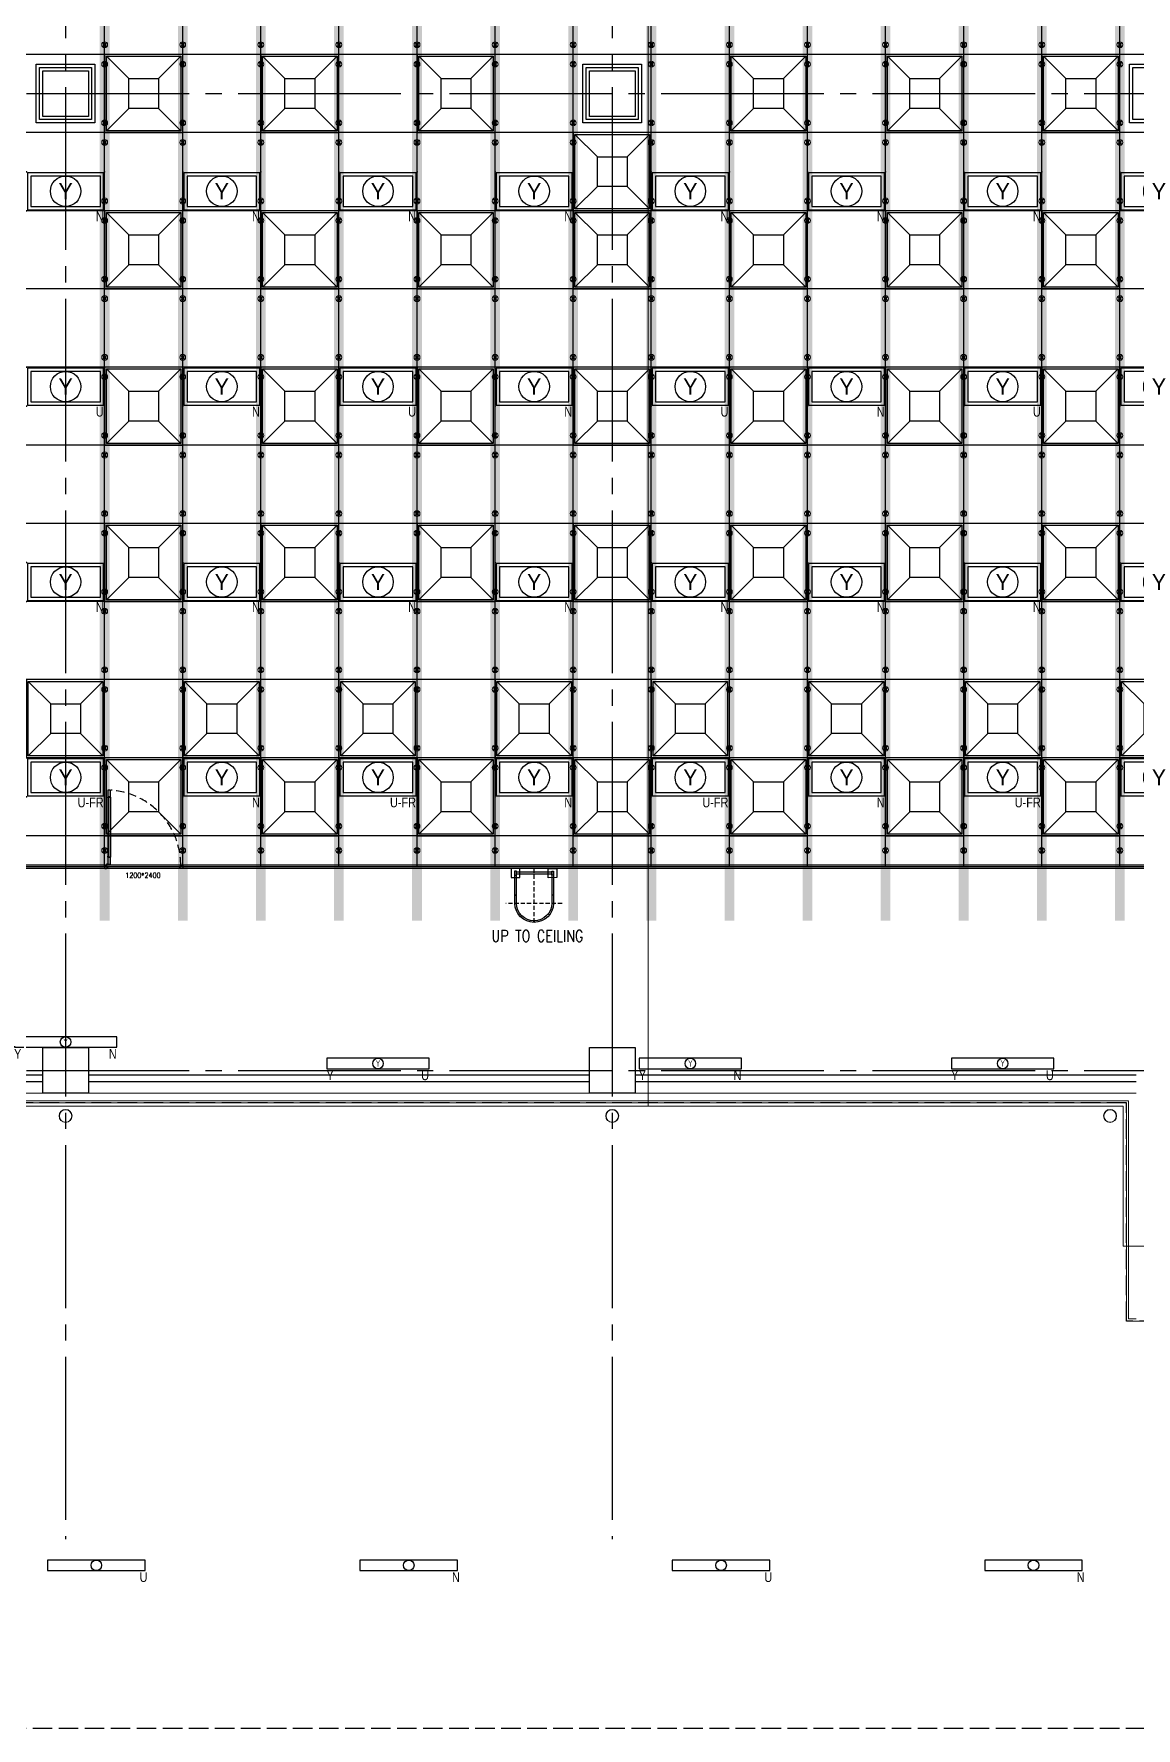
# Model space of a CAD drawing. Header units: millimetres. Extents: x -17313 to 27370, y -1010 to 13584.
# Drawn here: x 10991 to 12685, y -1010 to 1592 of the extents above; entities that cross this region are included whole.
import ezdxf
from ezdxf.enums import TextEntityAlignment as Align

# ---------------------------------------------------------------- set-up
doc = ezdxf.new("R2010")
doc.units = ezdxf.units.MM
doc.header["$LTSCALE"] = 100
for name, pattern in [('188K-SM-03-F10-ARCH-PA-Y2257103$0$18P6-SM-03-C40-ARCH-PA-Y2211058$0$DASHED', [19.05, 12.7, -6.35]), ('188K-SM-03-F10-ARCH-PA-Y2257103$0$AP5A-SM-03-F20-ARCH-PA-Y2230801+Y2230803$0$ALL-PA-TXT-Y2221201$0$DASHED', [19.05, 12.7, -6.35]), ('X-S-FAB-L10$0$COL-CEN-LIN', [3.25, 2.5, -0.25, 0.25, -0.25]), ('X-S-FAB-L10$0$HIDDEN', [0.4, 0.3, -0.1])]:
    doc.linetypes.add(name, pattern=pattern)
for name, color, linetype in [('0-XREF', 7, 'Continuous'), ('188K-SM-03-F10-ARCH-CEIL-Y2257103$0$K-CEIL-4.2', 8, 'Continuous'), ('188K-SM-03-F10-ARCH-CEIL-Y2257103$0$K-CEIL-4.2-AREA', 8, 'Continuous'), ('188K-SM-03-F10-ARCH-CEIL-Y2257103$0$K-鋼構', 121, 'Continuous'), ('188K-SM-03-F10-ARCH-PA-Y2257103$0$K-Door', 53, 'Continuous'), ('188K-SM-03-F10-ARCH-PA-Y2257103$0$K-P-LAD-420', 53, 'Continuous'), ('188K-SM-03-F10-ARCH-PA-Y2257103$0$K-P1S-4.2-單抗', 53, 'Continuous'), ('188K-SM-03-F10-ARCH-PA-Y2257103$0$K-岩棉 2hr 7.5-非抗', 53, 'Continuous'), ('188K-SM-06-F10-ELEC-LIGHT-Y2257103$0$E-LIGHT(W)-N', 8, 'Continuous'), ('188K-SM-06-F10-ELEC-LIGHT-Y2257103$0$E-LIGHT(W)-U XLPE', 8, 'Continuous'), ('188K-SM-06-F10-ELEC-LIGHT-Y2257103$0$E-LIGHT(Y)-N', 8, 'Continuous'), ('188K-SM-06-F10-ELEC-LIGHT-Y2257103$0$E-LIGHT(Y)-U FR', 8, 'Continuous'), ('188K-SM-06-F10-ELEC-LIGHT-Y2257103$0$E-LIGHT(Y)-U XLPE', 8, 'Continuous'), ('188K-SM-06-F10-HVAC-FFU-Y2257103$0$AC-FFU-ULPA+化學濾網-', 6, 'Continuous'), ('X-S-FAB-L10$0$0-DIM-TXT', 8, 'Continuous'), ('X-S-FAB-L10$0$A-OBJE-MEP', 8, 'Continuous'), ('X-S-FAB-L10$0$A-WALL-EX', 8, 'Continuous'), ('X-S-FAB-L10$0$BLOCK', 8, 'Continuous'), ('X-S-FAB-L10$0$CCL', 8, 'X-S-FAB-L10$0$COL-CEN-LIN'), ('X-S-FAB-L10$0$COL-S', 8, 'Continuous'), ('X-S-FAB-L10$0$HID', 8, 'X-S-FAB-L10$0$HIDDEN'), ('X-S-FAB-L10$0$S-FNDN', 8, 'Continuous')]:
    doc.layers.add(name, color=color, linetype=linetype)
doc.layers.add('188K-SM-03-F10-ARCH-CEIL-Y2257103$0$K-吊點-標準', color=8, linetype='Continuous', lineweight=9)
doc.layers.add('188K-SM-03-F10-ARCH-PA-Y2257103$0$K-0-TXT-高度', color=53, linetype='Continuous', plot=False)
doc.layers.add('188K-SM-06-F10-ELEC-LIGHT-Y2257103$0$Defpoints-CAS', color=8, linetype='Continuous', plot=False)
doc.styles.add('188K-SM-03-F10-ARCH-PA-Y2257103$0$18P2-XFDP10$0$AA-TXT', font='simplex.shx', dxfattribs={"width": 0.8, "bigfont": 'chineset.shx'})
doc.styles.add('188K-SM-03-F10-ARCH-PA-Y2257103$0$AP5A-SM-03-F20-ARCH-PA-Y2230801+Y2230803$0$ALL-PA-TXT-Y2221201$0$Standard', font='txt.shx', dxfattribs={"bigfont": 'chineset.shx'})
doc.styles.add('188K-SM-06-F10-ELEC-LIGHT-Y2257103$0$AE', font='isocp.shx', dxfattribs={"bigfont": 'chineset.shx'})
doc.styles.add('188K-SM-06-F10-ELEC-LIGHT-Y2257103$0$Standard', font='arial.ttf')
doc.styles.add('188K-SM-06-F10-ELEC-LIGHT-Y2257103$0$xCI-5-F20-03-燈具$0$Standard', font='')
doc.styles.add('X-S-FAB-L10$0$CHINA', font='simplex.shx', dxfattribs={"width": 0.75, "bigfont": 'chineset.shx'})
doc.styles.add('X-S-FAB-L10$0$Standard', font='', dxfattribs={"width": 0.8})
doc.styles.add('X-S-FAB-L10$0$TG_NOTE_TEXT', font='simplex.shx', dxfattribs={"width": 0.75, "bigfont": 'chineset.shx'})
doc.styles.get('188K-SM-06-F10-ELEC-LIGHT-Y2257103$0$xCI-5-F20-03-燈具$0$Standard').set_extended_font_data('PMingLiU')
doc.styles.get('X-S-FAB-L10$0$Standard').set_extended_font_data('Microsoft JhengHei')

# ---------------------------------------------------------------- blocks, each defined once
blk = doc.blocks.new('188K-SM-06-F10-HVAC-FFU-Y2257103$0$H-FFU-ULPA+化濾')
for p, q in [((-82.9, 82.9), (-117.2, 117.3)), ((-37.1, 82.9), (-2.7, 117.3)), ((-117.2, 2.8), (-82.9, 37.1)), ((-2.7, 2.8), (-37.1, 37.1))]:
    blk.add_line(p, q)
for points in [[(-2.7, 2.8), (-2.7, 117.3), (-117.2, 117.3), (-117.2, 2.8)], [(-37.1, 37.1), (-37.1, 82.9), (-82.9, 82.9), (-82.9, 37.1)]]:
    blk.add_lwpolyline(points, close=True)
at = {"layer": 'DefPoints'}
blk.add_lwpolyline([(-120, 120), (0, 120), (0, 0), (-120, 0)], close=True, dxfattribs=at)
blk = doc.blocks.new('188K-SM-06-F10-HVAC-FFU-Y2257103')
at = {"layer": '188K-SM-06-F10-HVAC-FFU-Y2257103$0$AC-FFU-ULPA+化學濾網-', "xscale": -1}
for p in [(11100, 1440), (11340, 1440), (11580, 1440), (12060, 1440), (12300, 1440), (12540, 1440), (11820, 1320), (11100, 1200), (11340, 1200), (11580, 1200), (11820, 1200), (12060, 1200), (12300, 1200), (12540, 1200), (11100, 960), (11340, 960), (11580, 960), (11820, 960), (12060, 960), (12300, 960), (12540, 960), (11100, 720), (11340, 720), (11580, 720), (11820, 720), (12060, 720), (12300, 720), (12540, 720), (10980, 480), (11220, 480), (11460, 480), (11700, 480), (11940, 480), (12180, 480), (12420, 480), (12660, 480), (11100, 360), (11340, 360), (11580, 360), (11820, 360), (12060, 360), (12300, 360), (12540, 360)]:
    blk.add_blockref('188K-SM-06-F10-HVAC-FFU-Y2257103$0$H-FFU-ULPA+化濾', p, dxfattribs=at)
blk = doc.blocks.new('X-S-FAB-L10$0$FAB2-L05')
at = {"layer": 'X-S-FAB-L10$0$CCL'}
for p, q in [((-15120, 11005), (-15120, 0)), ((-14280, 11005), (-14280, 0)), ((-26880, 2220), (1210, 2220)), ((-26880, 720), (1210, 720))]:
    blk.add_line(p, q, dxfattribs=at)
at = {"layer": 'X-S-FAB-L10$0$COL-S'}
for points in [[(-15155, 2255), (-15085, 2255), (-15085, 2185), (-15155, 2185)], [(-14315, 2255), (-14245, 2255), (-14245, 2185), (-14315, 2185)], [(-15155, 755), (-15085, 755), (-15085, 685), (-15155, 685)], [(-14315, 755), (-14245, 755), (-14245, 685), (-14315, 685)]]:
    blk.add_lwpolyline(points, close=True, dxfattribs=at)
blk = doc.blocks.new('X-S-FAB-L10')
at = {"layer": 'X-S-FAB-L10$0$A-OBJE-MEP', "lineweight": 0, "flags": 128}
for points in [[(11049.5, -70, 1), (11030.5, -70, 1)], [(11889.5, -70, 1), (11870.5, -70, 1)], [(12654.5, -70, 1), (12635.5, -70, 1)]]:
    blk.add_lwpolyline(points, format="xyb", close=True, dxfattribs=at)
at = {"layer": 'X-S-FAB-L10$0$A-OBJE-MEP', "lineweight": 0}
for centre in [(11040, -70), (11880, -70), (12645, -70)]:
    blk.add_circle(centre, 10, dxfattribs=at)
at = {"layer": 'X-S-FAB-L10$0$A-WALL-EX', "lineweight": 0}
for p, q in [((12670, -46.5), (7705, -46.5)), ((12673.5, -46.5), (12670, -46.5)), ((12673.5, -46.5), (12670, -46.5)), ((12673.5, -50), (12673.5, -46.5)), ((12673.5, -381.5), (12673.5, -50)), ((12673.5, -381.5), (12685, -381.5)), ((12673.5, -381.5), (12685, -381.5))]:
    blk.add_line(p, q, dxfattribs=at)
at = {"layer": 'X-S-FAB-L10$0$A-WALL-EX', "lineweight": 0, "flags": 128}
for points in [[(12673.5, -35), (7705, -35)], [(7705, -50), (12670, -50)], [(7705, -50), (12670, -50)], [(7705, -50), (12670, -50)], [(7705, -50), (12670, -50)], [(7705, -50), (12670, -50)], [(7705, -50), (12670, -50)], [(7705, -50), (12670, -50)], [(7705, -50), (12670, -50)], [(12670, -50), (12670, -385)], [(12685, -35), (12673.5, -35)], [(12670, -385), (12673.5, -385)], [(12673.5, -385), (12716.5, -385)]]:
    blk.add_lwpolyline(points, dxfattribs=at)
at = {"layer": 'X-S-FAB-L10$0$COL-S'}
for p, q in [((11005, 1535), (11075, 1535)), ((11005, 1465), (11005, 1535)), ((11075, 1535), (11075, 1465)), ((11845, 1535), (11915, 1535)), ((11845, 1465), (11845, 1535)), ((11915, 1535), (11915, 1465)), ((11075, 1465), (11005, 1465)), ((11915, 1465), (11845, 1465)), ((11005, 35), (11075, 35)), ((11005, -35), (11005, 35)), ((11075, 35), (11075, -35)), ((11845, 35), (11915, 35)), ((11845, -35), (11845, 35)), ((11915, 35), (11915, -35)), ((11075, -35), (11005, -35)), ((11915, -35), (11845, -35))]:
    blk.add_line(p, q, dxfattribs=at)
at = {"layer": 'X-S-FAB-L10$0$HID'}
for p, q in [((12670, -50), (7705, -50)), ((12670, -385), (12670, -50)), ((12720, -385), (12670, -385)), ((2509.405, -1010), (17209, -1010))]:
    blk.add_line(p, q, dxfattribs=at)
at = {"layer": 'X-S-FAB-L10$0$S-FNDN', "lineweight": 0, "flags": 128}
for points in [[(11935, 9055), (4350, 9055), (4350, 7470), (9330, 7470), (9330, -55), (11935, -55), (11935, 4530), (11070, 4530), (11070, 5003), (11935, 5003)], [(11070, 4530), (11935, 4530), (11935, -55), (12665, -55), (12665, -270), (15175, -270), (15175, -55), (15905, -55), (15905, 4530), (16672.5, 4530), (16672.5, 5003), (15905, 5003), (15905, 9055), (11935, 9055), (11935, 5003), (11070, 5003)]]:
    blk.add_lwpolyline(points, close=True, dxfattribs=at)
at = {"layer": 'X-S-FAB-L10$0$BLOCK'}
blk.add_blockref('X-S-FAB-L10$0$FAB2-L05', (26160, -720), dxfattribs=at)
at = {"style": 'X-S-FAB-L10$0$TG_NOTE_TEXT', "width": 0.5, "flags": 1}
for p in [(7463.301, 9020), (18268.251, 8649), (11197.77, 4800.167), (16485.801, 4800.167), (25420.27, 2635), (13360, 320.001, 0), (7463.301, -33.333)]:
    blk.add_attdef('WH', text='', height=20, dxfattribs=at).set_placement(p, align=Align.BOTTOM_LEFT)
at = {"width": 0.5}
for style, p in [('X-S-FAB-L10$0$TG_NOTE_TEXT', (7585, 9020)), ('X-S-FAB-L10$0$TG_NOTE_TEXT', (18389.95, 8649)), ('X-S-FAB-L10$0$TG_NOTE_TEXT', (11117.5, 4813.5)), ('X-S-FAB-L10$0$TG_NOTE_TEXT', (16607.5, 4813.5)), ('X-S-FAB-L10$0$TG_NOTE_TEXT', (25350, 2635)), ('X-S-FAB-L10$0$Standard', (13129.375, 325.001, 0)), ('X-S-FAB-L10$0$TG_NOTE_TEXT', (7585, -20))]:
    blk.add_attdef('DESC', text='', height=10, dxfattribs=dict(at, style=style)).set_placement(p, align=Align.BOTTOM_LEFT)
for tag, style, p in [('TYPE', 'X-S-FAB-L10$0$TG_NOTE_TEXT', (7619.286, 9020)), ('NO', 'X-S-FAB-L10$0$TG_NOTE_TEXT', (7650.095, 9020)), ('TYPE', 'X-S-FAB-L10$0$TG_NOTE_TEXT', (18424.236, 8649)), ('NO', 'X-S-FAB-L10$0$TG_NOTE_TEXT', (18455.045, 8649)), ('NO', 'X-S-FAB-L10$0$TG_NOTE_TEXT', (11088.595, 4813.5)), ('TYPE', 'X-S-FAB-L10$0$TG_NOTE_TEXT', (11151.786, 4813.5)), ('TYPE', 'X-S-FAB-L10$0$TG_NOTE_TEXT', (16641.786, 4813.5)), ('NO', 'X-S-FAB-L10$0$TG_NOTE_TEXT', (16672.595, 4813.5)), ('NO', 'X-S-FAB-L10$0$TG_NOTE_TEXT', (25313, 2635)), ('TYPE', 'X-S-FAB-L10$0$TG_NOTE_TEXT', (25350, 2635)), ('NO', 'X-S-FAB-L10$0$Standard', (13100, 320.001, 0)), ('TYPE', 'X-S-FAB-L10$0$Standard', (13129.375, 320.001, 0)), ('TYPE', 'X-S-FAB-L10$0$TG_NOTE_TEXT', (7619.286, -20)), ('NO', 'X-S-FAB-L10$0$TG_NOTE_TEXT', (7650.095, -20))]:
    blk.add_attdef(tag, text='', height=10, dxfattribs=dict(at, style=style)).set_placement(p, align=Align.BOTTOM_RIGHT)
at = {"style": 'X-S-FAB-L10$0$TG_NOTE_TEXT', "width": 0.5, "flags": 1}
for rotation, p in [(180, (43, 7480)), (180, (943, 7480)), (90, (24310, 3717.77)), (270, (17080, 1711.699))]:
    blk.add_attdef('WH', text='', height=20, rotation=rotation, dxfattribs=at).set_placement(p, align=Align.BOTTOM_LEFT)
at = {"width": 0.5}
for rotation, style, p in [(180, 'X-S-FAB-L10$0$Standard', (317.625, 7480)), (180, 'X-S-FAB-L10$0$Standard', (1217.625, 7480)), (90, 'X-S-FAB-L10$0$TG_NOTE_TEXT', (24310, 3647.5)), (270, 'X-S-FAB-L10$0$TG_NOTE_TEXT', (17080, 1605))]:
    blk.add_attdef('DESC', text='', height=10, rotation=rotation, dxfattribs=dict(at, style=style)).set_placement(p, align=Align.BOTTOM_LEFT)
for tag, rotation, style, p in [('TYPE', 180, 'X-S-FAB-L10$0$Standard', (317.625, 7480)), ('NO', 180, 'X-S-FAB-L10$0$Standard', (347, 7480)), ('TYPE', 180, 'X-S-FAB-L10$0$Standard', (1217.625, 7480)), ('NO', 180, 'X-S-FAB-L10$0$Standard', (1247, 7480)), ('TYPE', 90, 'X-S-FAB-L10$0$TG_NOTE_TEXT', (24310, 3647.5)), ('NO', 90, 'X-S-FAB-L10$0$TG_NOTE_TEXT', (24310, 3610.5)), ('TYPE', 270, 'X-S-FAB-L10$0$TG_NOTE_TEXT', (17080, 1605)), ('NO', 270, 'X-S-FAB-L10$0$TG_NOTE_TEXT', (17080, 1573))]:
    blk.add_attdef(tag, text='', height=10, rotation=rotation, dxfattribs=dict(at, style=style)).set_placement(p, align=Align.BOTTOM_RIGHT)
at = {"layer": 'X-S-FAB-L10$0$0-DIM-TXT', "style": 'X-S-FAB-L10$0$CHINA', "width": 0.75}
for p in [(667.414, 7855.1, -2689.4), (22627.353, 6728.814), (25644.722, 6728.814), (24778.787, 5569.051), (1118.252, 4980), (417.801, 4594.623), (23874.84, 4355), (22927.43, 4330.122), (23749.869, 3901.367), (417.801, 3765.236), (1118.252, 3730), (417.801, 3115.79), (536.882, 2227.832), (16908.994, 1782.652), (888.445, 880.466), (16977.43, 750), (18878.841, 750), (25641.221, 553.233), (21364.03, 526.894)]:
    blk.add_attdef('HIG', text='', height=80, dxfattribs=at).set_placement(p, align=Align.MIDDLE_LEFT)
blk = doc.blocks.new('188K-SM-03-F10-ARCH-CEIL-Y2257103$0$A$C2CA95053')
h = blk.add_hatch(color=256)
edge = h.paths.add_edge_path()
edge.add_arc((0, 0), 0.5, 0, 360)
for p, q in [((3.2, 3.2), (-3.2, -3.2)), ((3.2, -3.2), (-3.2, 3.2))]:
    blk.add_line(p, q)
blk.add_lwpolyline([(-1.6, 2.5), (-1.6, -2.5), (1.6, -2.5), (1.6, 2.5)], close=True)
for radius in [4.5, 0.5]:
    blk.add_circle((0, 0), radius)
blk = doc.blocks.new('188K-SM-03-F10-ARCH-CEIL-Y2257103$0$天花板吊點-附調整片 - 3_8_螺桿吊架 100 mm 高調整片-V1-1FL')
blk.add_blockref('188K-SM-03-F10-ARCH-CEIL-Y2257103$0$A$C2CA95053', (0, 0))
blk = doc.blocks.new('188K-SM-03-F10-ARCH-CEIL-Y2257103')
at = {"layer": '188K-SM-03-F10-ARCH-CEIL-Y2257103$0$K-CEIL-4.2'}
for p, q in [((11820, 312.7), (11820, 8632.2)), ((11940, 312.7), (11940, 8632.2)), ((12060, 312.7), (12060, 8632.2)), ((12180, 312.7), (12180, 8632.2)), ((12300, 312.7), (12300, 8632.2)), ((12420, 312.7), (12420, 8632.2)), ((12540, 312.7), (12540, 8632.2)), ((12660, 312.7), (12660, 8632.2)), ((11100, 312.7), (11100, 4517.5)), ((11220, 312.7), (11220, 4517.5)), ((11340, 312.7), (11340, 4517.5)), ((11460, 312.7), (11460, 4517.5)), ((11580, 312.7), (11580, 4517.5)), ((11700, 312.7), (11700, 4517.5)), ((16747.2, 1560), (1847.7, 1560)), ((16747.2, 1440), (1847.7, 1440)), ((16747.2, 1320), (1847.7, 1320)), ((16747.2, 1200), (1847.7, 1200)), ((16747.2, 1080), (1847.7, 1080)), ((16747.2, 960), (1847.7, 960)), ((16747.2, 840), (1847.7, 840)), ((16747.2, 720), (1847.7, 720)), ((16747.2, 600), (1847.7, 600)), ((16747.2, 480), (1847.7, 480)), ((16747.2, 360), (1847.7, 360))]:
    blk.add_line(p, q, dxfattribs=at)
at = {"layer": '188K-SM-03-F10-ARCH-CEIL-Y2257103$0$K-CEIL-4.2-AREA', "elevation": 0}
blk.add_lwpolyline([(16747.2, 312.7), (14882.2, 312.7), (14882.2, 42.7), (14157.7, 42.7), (14157.7, 312.7), (1847.7, 312.7), (1847.7, 8305.8), (1767.7, 8305.8), (1767.7, 8632.2), (17592.2, 8632.2)], dxfattribs=at)
at = {"layer": '188K-SM-03-F10-ARCH-CEIL-Y2257103$0$K-CEIL-4.2-AREA'}
for points in [[(11005, 1535), (11075, 1535), (11075, 1465), (11005, 1465)], [(11845, 1535), (11915, 1535), (11915, 1465), (11845, 1465)]]:
    blk.add_lwpolyline(points, close=True, dxfattribs=at)
at = {"layer": '188K-SM-03-F10-ARCH-CEIL-Y2257103$0$K-鋼構', "const_width": 15, "elevation": 0}
for points in [[(12420, 9007.5), (12420, 230)], [(12540, 9007.5), (12540, 230)], [(12660, 9007.5), (12660, 230)], [(11820, 8769.9), (11820, 230)], [(11940, 8769.9), (11940, 230)], [(12060, 8769.9), (12060, 230)], [(12180, 8769.9), (12180, 230)], [(12300, 8769.9), (12300, 230)], [(11100, 4517.5), (11100, 230)], [(11220, 4517.5), (11220, 230)], [(11340, 4517.5), (11340, 230)], [(11460, 4517.5), (11460, 230)], [(11580, 4517.5), (11580, 230)], [(11700, 4517.5), (11700, 230)]]:
    blk.add_lwpolyline(points, dxfattribs=at)
at = {"layer": '188K-SM-03-F10-ARCH-CEIL-Y2257103$0$K-吊點-標準', "color": 170, "lineweight": 18, "rotation": 179.9999999999997}
for p in [(11100, 1575), (11220, 1575), (11340, 1575), (11460, 1575), (11580, 1575), (11700, 1575), (11820, 1575), (11940, 1575), (12060, 1575), (12180, 1575), (12300, 1575), (12420, 1575), (12540, 1575), (12660, 1575), (11100, 1545), (11220, 1545), (11340, 1545), (11460, 1545), (11580, 1545), (11700, 1545), (11820, 1545), (11940, 1545), (12060, 1545), (12180, 1545), (12300, 1545), (12420, 1545), (12540, 1545), (12660, 1545), (11100, 1455), (11220, 1455), (11340, 1455), (11460, 1455), (11580, 1455), (11700, 1455), (11820, 1455), (11940, 1455), (12060, 1455), (12180, 1455), (12300, 1455), (12420, 1455), (12540, 1455), (12660, 1455), (11100, 1425), (11220, 1425), (11340, 1425), (11460, 1425), (11580, 1425), (11700, 1425), (11820, 1425), (11940, 1425), (12060, 1425), (12180, 1425), (12300, 1425), (12420, 1425), (12540, 1425), (12660, 1425), (11100, 1335), (11220, 1335), (11340, 1335), (11460, 1335), (11580, 1335), (11700, 1335), (11820, 1335), (11940, 1335), (12060, 1335), (12180, 1335), (12300, 1335), (12420, 1335), (12540, 1335), (12660, 1335), (11100, 1305), (11220, 1305), (11340, 1305), (11460, 1305), (11580, 1305), (11700, 1305), (11820, 1305), (11940, 1305), (12060, 1305), (12180, 1305), (12300, 1305), (12420, 1305), (12540, 1305), (12660, 1305), (11100, 1215), (11220, 1215), (11340, 1215), (11460, 1215), (11580, 1215), (11700, 1215), (11820, 1215), (11940, 1215), (12060, 1215), (12180, 1215), (12300, 1215), (12420, 1215), (12540, 1215), (12660, 1215), (11100, 1185), (11220, 1185), (11340, 1185), (11460, 1185), (11580, 1185), (11700, 1185), (11820, 1185), (11940, 1185), (12060, 1185), (12180, 1185), (12300, 1185), (12420, 1185), (12540, 1185), (12660, 1185), (11100, 1095), (11220, 1095), (11340, 1095), (11460, 1095), (11580, 1095), (11700, 1095), (11820, 1095), (11940, 1095), (12060, 1095), (12180, 1095), (12300, 1095), (12420, 1095), (12540, 1095), (12660, 1095), (11100, 1065), (11220, 1065), (11340, 1065), (11460, 1065), (11580, 1065), (11700, 1065), (11820, 1065), (11940, 1065), (12060, 1065), (12180, 1065), (12300, 1065), (12420, 1065), (12540, 1065), (12660, 1065), (11100, 975), (11220, 975), (11340, 975), (11460, 975), (11580, 975), (11700, 975), (11820, 975), (11940, 975), (12060, 975), (12180, 975), (12300, 975), (12420, 975), (12540, 975), (12660, 975), (11100, 945), (11220, 945), (11340, 945), (11460, 945), (11580, 945), (11700, 945), (11820, 945), (11940, 945), (12060, 945), (12180, 945), (12300, 945), (12420, 945), (12540, 945), (12660, 945), (11100, 855), (11220, 855), (11340, 855), (11460, 855), (11580, 855), (11700, 855), (11820, 855), (11940, 855), (12060, 855), (12180, 855), (12300, 855), (12420, 855), (12540, 855), (12660, 855), (11100, 825), (11220, 825), (11340, 825), (11460, 825), (11580, 825), (11700, 825), (11820, 825), (11940, 825), (12060, 825), (12180, 825), (12300, 825), (12420, 825), (12540, 825), (12660, 825), (11100, 735), (11220, 735), (11340, 735), (11460, 735), (11580, 735), (11700, 735), (11820, 735), (11940, 735), (12060, 735), (12180, 735), (12300, 735), (12420, 735), (12540, 735), (12660, 735), (11100, 705), (11220, 705), (11340, 705), (11460, 705), (11580, 705), (11700, 705), (11820, 705), (11940, 705), (12060, 705), (12180, 705), (12300, 705), (12420, 705), (12540, 705), (12660, 705), (11100, 615), (11220, 615), (11340, 615), (11460, 615), (11580, 615), (11700, 615), (11820, 615), (11940, 615), (12060, 615), (12180, 615), (12300, 615), (12420, 615), (12540, 615), (12660, 615), (11100, 585), (11220, 585), (11340, 585), (11460, 585), (11580, 585), (11700, 585), (11820, 585), (11940, 585), (12060, 585), (12180, 585), (12300, 585), (12420, 585), (12540, 585), (12660, 585), (11100, 495), (11220, 495), (11340, 495), (11460, 495), (11580, 495), (11700, 495), (11820, 495), (11940, 495), (12060, 495), (12180, 495), (12300, 495), (12420, 495), (12540, 495), (12660, 495), (11100, 465), (11220, 465), (11340, 465), (11460, 465), (11580, 465), (11700, 465), (11820, 465), (11940, 465), (12060, 465), (12180, 465), (12300, 465), (12420, 465), (12540, 465), (12660, 465), (11100, 375), (11220, 375), (11340, 375), (11460, 375), (11580, 375), (11700, 375), (11820, 375), (11940, 375), (12060, 375), (12180, 375), (12300, 375), (12420, 375), (12540, 375), (12660, 375), (11100, 337.7, 0), (11220, 337.7, 0), (11340, 337.7, 0), (11460, 337.7, 0), (11580, 337.7, 0), (11700, 337.7, 0), (11820, 337.7, 0), (11940, 337.7, 0), (12060, 337.7, 0), (12180, 337.7, 0), (12300, 337.7, 0), (12420, 337.7, 0), (12540, 337.7, 0), (12660, 337.7, 0)]:
    blk.add_blockref('188K-SM-03-F10-ARCH-CEIL-Y2257103$0$天花板吊點-附調整片 - 3_8_螺桿吊架 100 mm 高調整片-V1-1FL', p, dxfattribs=at)
blk = doc.blocks.new('188K-SM-03-F10-ARCH-PA-Y2257103$0$單開庫板門-1200x2400)圓型拉環鎖+輔助鎖)')
at = {"ltscale": 0.1}
for p, q in [((26008.6, -11403.6), (26004.5, -11403.6)), ((26004.5, -11403.6), (26004.5, -11414.1)), ((26004.5, -11414.1), (26004.5, -11415.3)), ((26004.5, -11414.1), (26008.6, -11414.1)), ((26004.5, -11415.4), (26004.6, -11415.5)), ((26008.6, -11414), (26004.6, -11414)), ((26004.6, -11414.3), (26004.6, -11414.2)), ((26004.6, -11415.3), (26004.6, -11414.5)), ((26004.7, -11414.1), (26006.5, -11414.1)), ((26005.1, -11414.4), (26004.7, -11414.4)), ((26004.7, -11414.5), (26005.1, -11414.5)), ((26004.7, -11414.5), (26004.7, -11506)), ((26004.7, -11506), (26004.7, -11414.5)), ((26004.7, -11414.5), (26004.7, -11414.5)), ((26004.7, -11415.4), (26004.7, -11415.3)), ((26005.2, -11414.4), (26005.2, -11414.4)), ((26006.5, -11414.1), (26006.6, -11414.1)), ((26006.6, -11414.1), (26006.6, -11414.1)), ((26006.6, -11414.1), (26008.4, -11414.1)), ((26008.4, -11414.4), (26008, -11414.4)), ((26008, -11414.4), (26008, -11414.4)), ((26008, -11414.5), (26008.4, -11414.5)), ((26008.4, -11506), (26008.4, -11414.5)), ((26008.4, -11414.5), (26008.4, -11414.5)), ((26008.4, -11414.5), (26008.4, -11506)), ((26008.4, -11415.3), (26008.4, -11415.4)), ((26008.5, -11414.2), (26008.5, -11414.3)), ((26008.5, -11414.5), (26008.5, -11415.3)), ((26008.5, -11415.5), (26008.6, -11415.4)), ((26008.6, -11414.1), (26008.6, -11403.6)), ((26008.6, -11415.3), (26008.6, -11414.1)), ((25999.5, -11519.7), (25999.5, -11523.2)), ((26002.5, -11519.1), (26000, -11519.1)), ((26000, -11523.7), (26002.4, -11523.7)), ((26002.4, -11523.7), (26004.1, -11522.6)), ((26002.9, -11518.5), (26002.6, -11518.5)), ((26002.6, -11518.5), (26002.6, -11521)), ((26002.6, -11521.9), (26002.6, -11519.3)), ((26002.6, -11521), (26002.9, -11521)), ((26003.4, -11521.9), (26002.6, -11521.9)), ((26002.9, -11521), (26002.9, -11518.5)), ((26003.3, -11522.2), (26003.3, -11522)), ((26003.3, -11522), (26003.4, -11522)), ((26004, -11522.2), (26003.3, -11522.2)), ((26008.3, -11517.5), (26003.6, -11517.5)), ((26003.6, -11517.5), (26003.6, -11517.7)), ((26003.6, -11517.7), (26008.3, -11517.7)), ((26004.1, -11521.9), (26003.9, -11521.9)), ((26003.9, -11522), (26004, -11522)), ((26004, -11522), (26004, -11522.2)), ((26004.2, -11522.4), (26004.2, -11521.9)), ((26008.6, -11506.4), (26004.5, -11506.4)), ((26004.5, -11506.4), (26004.5, -11518)), ((26004.5, -11518), (26008.6, -11518)), ((26004.7, -11506), (26004.7, -11506)), ((26008.3, -11517.7), (26008.3, -11517.5)), ((26008.4, -11506), (26008.4, -11506)), ((26008.6, -11518), (26008.6, -11506.4)), ((26114.8, -11521.9), (26115.1, -11521.9)), ((26114.8, -11522.4), (26114.8, -11521.9)), ((26114.9, -11522), (26114.9, -11522.2)), ((26115.1, -11522), (26114.9, -11522)), ((26114.9, -11522.2), (26115.7, -11522.2)), ((26116.6, -11523.7), (26114.9, -11522.6)), ((26115.5, -11521.9), (26116.3, -11521.9)), ((26115.7, -11522), (26115.5, -11522)), ((26115.7, -11522.2), (26115.7, -11522)), ((26116.3, -11521.9), (26116.3, -11519.3)), ((26116.5, -11519.1), (26119, -11519.1)), ((26119, -11523.7), (26116.6, -11523.7)), ((26119.5, -11519.7), (26119.5, -11523.2))]:
    blk.add_line(p, q, dxfattribs=at)
for points in [[(25999.5, -11518.9), (25999.5, -11523.9)], [(26119.5, -11518.9), (26119.5, -11523.9)]]:
    blk.add_lwpolyline(points)
blk.add_lwpolyline([(26006.6, -11506.4), (26006.5, -11506.3), (26004.7, -11506.3, -0.414214), (26004.6, -11506.3), (26004.6, -11506.1, -0.414214), (26004.7, -11506.1), (26005.1, -11506.1, 0.414214), (26005.2, -11506.1), (26005.2, -11506, 0.414214), (26005.1, -11506), (26004.7, -11506, -0.414214), (26004.6, -11506), (26004.6, -11505.2, -0.414214), (26004.7, -11505.2), (26004.7, -11505.2, 0.414214), (26004.7, -11505.2), (26004.7, -11505, 0.72636), (26004.6, -11505), (26004.5, -11505.1, 0.158507), (26004.5, -11505.2), (26004.5, -11506.4, 0.414214), (26004.6, -11506.5), (26008.6, -11506.5, 0.414214), (26008.6, -11506.4), (26008.6, -11505.2, 0.158507), (26008.6, -11505.1), (26008.5, -11505, 0.72636), (26008.4, -11505), (26008.4, -11505.2, 0.414214), (26008.5, -11505.2, -0.414214), (26008.5, -11505.2), (26008.5, -11506, -0.414214), (26008.4, -11506), (26008, -11506, 0.414214), (26008, -11506), (26008, -11506.1, 0.414214), (26008, -11506.1), (26008.4, -11506.1, -0.414214), (26008.5, -11506.1), (26008.5, -11506.3, -0.414214), (26008.4, -11506.3), (26006.6, -11506.3)], format="xyb", close=True, dxfattribs=at)
for centre, radius, start, end in [((26004.6, -11414.1), 0.0313, 90, 180), ((26004.6, -11415.3), 0.0313, 180, 216.0274), ((26004.7, -11414.2), 0.0313, 90, 180), ((26004.7, -11414.3), 0.0313, 180, 270), ((26004.7, -11414.5), 0.0313, 90, 180), ((26004.7, -11415.3), 0.0209, 180, 270), ((26004.7, -11415.4), 0.0313, 216.0274, 360), ((26004.7, -11415.3), 0.0209, 360, 90), ((26005.1, -11414.4), 0.0313, 270, 0), ((26005.1, -11414.4), 0.0313, 0, 90), ((26008, -11414.4), 0.0313, 90, 180), ((26008, -11414.4), 0.0313, 180, 270), ((26008.4, -11414.2), 0.0313, 360, 90), ((26008.4, -11414.3), 0.0313, 270, 0), ((26008.4, -11414.5), 0.0313, 0, 90), ((26008.5, -11415.3), 0.0209, 90, 180), ((26008.5, -11415.4), 0.0313, 180, 323.9726), ((26008.5, -11415.3), 0.0209, 270, 360), ((26008.6, -11414.1), 0.0313, 360, 90), ((26008.6, -11415.3), 0.0313, 323.9726, 360)]:
    blk.add_arc(centre, radius, start, end, dxfattribs=at)
at = {"linetype": '188K-SM-03-F10-ARCH-PA-Y2257103$0$AP5A-SM-03-F20-ARCH-PA-Y2230801+Y2230803$0$ALL-PA-TXT-Y2221201$0$DASHED', "ltscale": 0.01}
blk.add_arc((26001.1, -11518.7), 115.3, 359.8531, 85.8135, dxfattribs=at)
at = {"ltscale": 0.1}
for centre, major_axis, start_param, end_param in [((26000, -11519.7), (0.369, -0.369), 2.356194, 3.926991), ((26000, -11523.2), (-0.369, -0.369), 5.497787, 7.068583), ((26002.5, -11519.3), (0.111, -0.111), 7.068583, 8.63938), ((26003.4, -11521.9), (-0.0369, -0.0369), 0.785398, 3.926991), ((26003.9, -11521.9), (-0.0369, -0.0369), 3.926991, 7.068583), ((26004.1, -11521.9), (0.0369, -0.0369), 7.068583, 8.63938), ((26003.9, -11522.4), (0.221, -0.221), 6.162283, 7.068583), ((26114.8, -11521.9), (-0.0369, -0.0369), -2.356194, -0.785398), ((26115.1, -11522.4), (-0.221, -0.221), -0.785398, 0.120903), ((26115.1, -11521.9), (0.0369, -0.0369), -0.785398, 2.356194), ((26115.5, -11521.9), (0.0369, -0.0369), 2.356194, 5.497787), ((26116.5, -11519.3), (-0.111, -0.111), -2.356194, -0.785398), ((26119, -11519.7), (-0.369, -0.369), 2.356194, 3.926991), ((26119, -11523.2), (0.369, -0.369), -0.785398, 0.785398)]:
    blk.add_ellipse(centre, major_axis=major_axis, ratio=1, start_param=start_param, end_param=end_param, dxfattribs=at)
at = {"ltscale": 0.1, "extrusion": (0, 0, -1)}
blk.add_ellipse((26003.1, -11517.9), major_axis=(-0.516, 0.516), ratio=1, start_param=5.497787, end_param=11.780972, dxfattribs=at)
at = {"color": 8, "ltscale": 0.1, "style": '188K-SM-03-F10-ARCH-PA-Y2257103$0$AP5A-SM-03-F20-ARCH-PA-Y2230801+Y2230803$0$ALL-PA-TXT-Y2221201$0$Standard', "width": 0.85}
blk.add_text('1200*2400', height=8, dxfattribs=at).set_placement((26058.4, -11534.4), align=Align.MIDDLE_CENTER)
blk = doc.blocks.new('188K-SM-03-F10-ARCH-PA-Y2257103$0$LAD-1')
for points in [[(-33.8, -29.7), (-77.4, -29.7, -0.976777), (-77.4, 29.8), (-33.8, 29.8)], [(-33.8, -27.2), (-77.4, -27.2, -0.974646), (-77.4, 27.3), (-33.8, 27.3)]]:
    blk.add_lwpolyline(points, format="xyb")
at = {"linetype": '188K-SM-03-F10-ARCH-PA-Y2257103$0$18P6-SM-03-C40-ARCH-PA-Y2211058$0$DASHED', "ltscale": 0.005}
for points in [[(-77.4, -42.9), (-77.4, 43.5)], [(-106.5, 0), (-23.9, 0)]]:
    blk.add_lwpolyline(points, dxfattribs=at)
for points in [[(-23.8, 22.2), (-23.8, 35.2), (-37.8, 35.2), (-37.8, 22.2)], [(-27.8, 27), (-27.8, 30), (-33.8, 30), (-33.8, 27)], [(-28.9, 27), (-28.9, -27), (-32.7, -27), (-32.7, 27)], [(-23.9, -21.8), (-23.9, -34.8), (-37.9, -34.8), (-37.9, -21.8)], [(-27.8, -27), (-27.8, -30), (-33.8, -30), (-33.8, -27)]]:
    blk.add_lwpolyline(points, close=True)
for centre in [(-64.6, 28.5), (-105.2, 0), (-93.7, 23.2), (-93.7, -22.5), (-64.6, -28.5)]:
    blk.add_circle(centre, 0.5)
blk = doc.blocks.new('188K-SM-03-F10-ARCH-PA-Y2257103')
at = {"layer": '188K-SM-03-F10-ARCH-PA-Y2257103$0$K-P1S-4.2-單抗'}
for p, q in [((13115, 315, 0), (7525, 315, 0)), ((13115, 310, 0), (7525, 310, 0))]:
    blk.add_line(p, q, dxfattribs=at)
for points in [[(10995, 1545), (11085, 1545), (11085, 1455), (10995, 1455)], [(11000, 1540), (11080, 1540), (11080, 1460), (11000, 1460)], [(11835, 1545), (11925, 1545), (11925, 1455), (11835, 1455)], [(11840, 1540), (11920, 1540), (11920, 1460), (11840, 1460)], [(12675, 1545), (12765, 1545), (12765, 1455), (12675, 1455)], [(12680, 1540), (12760, 1540), (12760, 1460), (12680, 1460)]]:
    blk.add_lwpolyline(points, close=True, dxfattribs=at)
at = {"layer": '188K-SM-03-F10-ARCH-PA-Y2257103$0$K-岩棉 2hr 7.5-非抗'}
for p, q in [((11005, -7.5, 0), (10235, -7.5, 0)), ((11005, -17.5), (10235, -17.5, 0)), ((11845, -7.5, 0), (11075, -7.5, 0)), ((11845, -17.5), (11075, -17.5, 0)), ((12685, -7.5, 0), (11915, -7.5, 0)), ((12685, -17.5), (11915, -17.5, 0))]:
    blk.add_line(p, q, dxfattribs=at)
at = {"layer": '188K-SM-03-F10-ARCH-PA-Y2257103$0$K-Door'}
blk.add_blockref('188K-SM-03-F10-ARCH-PA-Y2257103$0$單開庫板門-1200x2400)圓型拉環鎖+輔助鎖)', (-14899.5, 11833.9), dxfattribs=at)
at = {"layer": '188K-SM-03-F10-ARCH-PA-Y2257103$0$K-P-LAD-420', "rotation": 90.07229666140849}
blk.add_blockref('188K-SM-03-F10-ARCH-PA-Y2257103$0$LAD-1', (11759.9, 333.8, 0), dxfattribs=at)
at = {"layer": '188K-SM-03-F10-ARCH-PA-Y2257103$0$K-0-TXT-高度', "style": '188K-SM-03-F10-ARCH-PA-Y2257103$0$18P2-XFDP10$0$AA-TXT', "width": 0.8}
blk.add_text('UP TO CEILING', height=18, rotation=360, dxfattribs=at).set_placement((11765, 206.5, 0), align=Align.MIDDLE)
blk = doc.blocks.new('*U379')
at = {"ltscale": 600}
blk.add_lwpolyline([(-78.5, -8.1), (78.5, -8.1), (78.5, 8.1), (-78.5, 8.1)], close=True, dxfattribs=at)
blk.add_circle((0, 0), 8.1, dxfattribs=at)
at = {"style": '188K-SM-06-F10-ELEC-LIGHT-Y2257103$0$AE', "width": 0.7}
blk.add_text('Y', height=10, dxfattribs=at).set_placement((0, 0), align=Align.MIDDLE)
at = {"style": '188K-SM-06-F10-ELEC-LIGHT-Y2257103$0$Standard', "width": 0.8}
for s, p in [('Y', (-68, -18.1)), ('U', (78.5, -18.1))]:
    blk.add_text(s, height=15, dxfattribs=at).set_placement(p, align=Align.MIDDLE_RIGHT)
blk = doc.blocks.new('188K-SM-06-F10-ELEC-LIGHT-Y2257103$0$防塵防水燈(黃光)-CAS')
at = {"ltscale": 600}
blk.add_lwpolyline([(-78.5, -8.1), (78.5, -8.1), (78.5, 8.1), (-78.5, 8.1)], close=True, dxfattribs=at)
blk.add_circle((0, 0), 8.1, dxfattribs=at)
at = {"style": '188K-SM-06-F10-ELEC-LIGHT-Y2257103$0$AE', "width": 0.7}
blk.add_text('Y', height=10, dxfattribs=at).set_placement((0, 0), align=Align.MIDDLE)
at = {"style": '188K-SM-06-F10-ELEC-LIGHT-Y2257103$0$Standard', "width": 0.8}
for s, p in [('Y', (-68, -18.1)), ('N', (78.5, -18.1))]:
    blk.add_text(s, height=15, dxfattribs=at).set_placement(p, align=Align.MIDDLE_RIGHT)
blk = doc.blocks.new('*U306')
at = {"ltscale": 600}
blk.add_lwpolyline([(75, 8.1), (-75, 8.1), (-75, -8.1), (75, -8.1)], close=True, dxfattribs=at)
blk.add_circle((0, 0), 8.1, dxfattribs=at)
at = {"style": '188K-SM-06-F10-ELEC-LIGHT-Y2257103$0$Standard', "width": 0.8}
blk.add_text('N', height=15, rotation=360, dxfattribs=at).set_placement((78.5, -18.1), align=Align.MIDDLE_RIGHT)
blk = doc.blocks.new('*U307')
at = {"ltscale": 600}
blk.add_lwpolyline([(-75, -8.1), (75, -8.1), (75, 8.1), (-75, 8.1)], close=True, dxfattribs=at)
blk.add_circle((0, 0), 8.1, dxfattribs=at)
at = {"style": '188K-SM-06-F10-ELEC-LIGHT-Y2257103$0$Standard', "width": 0.8}
blk.add_text('U', height=15, rotation=360, dxfattribs=at).set_placement((78.5, -18.1), align=Align.MIDDLE_RIGHT)
blk = doc.blocks.new('188K-SM-06-F10-ELEC-LIGHT-Y2257103$0$背掀式無塵室燈具(黃光)-CAS')
at = {"color": 0}
for p, q in [((53.4, 23.4), (-53.4, 23.4)), ((-53.4, 23.4), (-53.4, -23.4)), ((53.4, -23.4), (53.4, 23.4)), ((-53.4, -23.4), (53.4, -23.4))]:
    blk.add_line(p, q, dxfattribs=at)
blk.add_lwpolyline([(-58.5, -28.5), (58.5, -28.5), (58.5, 28.5), (-58.5, 28.5)], close=True, dxfattribs=at)
blk.add_circle((0, 0), 23.4, dxfattribs=at)
at = {"layer": '188K-SM-06-F10-ELEC-LIGHT-Y2257103$0$Defpoints-CAS'}
for p in [(-60, 30), (-60, 30), (60, 30), (-60, -30), (60, -30)]:
    blk.add_point(p, dxfattribs=at)
at = {"color": 0, "style": '188K-SM-06-F10-ELEC-LIGHT-Y2257103$0$xCI-5-F20-03-燈具$0$Standard'}
blk.add_text('Y', height=25, dxfattribs=at).set_placement((0, 0), align=Align.MIDDLE)
at = {"style": '188K-SM-06-F10-ELEC-LIGHT-Y2257103$0$Standard', "width": 0.8}
blk.add_text('N', height=15, rotation=360, dxfattribs=at).set_placement((58.5, -38.5), align=Align.MIDDLE_RIGHT)
blk = doc.blocks.new('*U291')
for p, q in [((58.5, 28.5), (-58.5, 28.5)), ((-58.5, 28.5), (-58.5, -28.5)), ((58.5, -28.5), (58.5, 28.5)), ((53.4, 23.4), (-53.4, 23.4)), ((-53.4, 23.4), (-53.4, -23.4)), ((53.4, -23.4), (53.4, 23.4)), ((-53.4, -23.4), (53.4, -23.4)), ((-58.5, -28.5), (58.5, -28.5))]:
    blk.add_line(p, q)
blk.add_circle((0, 0), 23.4)
at = {"layer": '188K-SM-06-F10-ELEC-LIGHT-Y2257103$0$Defpoints-CAS'}
for p in [(-60, 30), (-60, 30), (60, 30), (-60, -30), (60, -30)]:
    blk.add_point(p, dxfattribs=at)
at = {"style": '188K-SM-06-F10-ELEC-LIGHT-Y2257103$0$xCI-5-F20-03-燈具$0$Standard'}
blk.add_text('Y', height=25, dxfattribs=at).set_placement((0, 0), align=Align.MIDDLE)
at = {"style": '188K-SM-06-F10-ELEC-LIGHT-Y2257103$0$Standard', "width": 0.8}
blk.add_text('U', height=15, rotation=360, dxfattribs=at).set_placement((58.5, -38.5), align=Align.MIDDLE_RIGHT)
blk = doc.blocks.new('*U292')
for p, q in [((58.5, 28.5), (-58.5, 28.5)), ((-58.5, 28.5), (-58.5, -28.5)), ((58.5, -28.5), (58.5, 28.5)), ((53.4, 23.4), (-53.4, 23.4)), ((-53.4, 23.4), (-53.4, -23.4)), ((53.4, -23.4), (53.4, 23.4)), ((-53.4, -23.4), (53.4, -23.4)), ((-58.5, -28.5), (58.5, -28.5))]:
    blk.add_line(p, q)
blk.add_circle((0, 0), 23.4)
at = {"layer": '188K-SM-06-F10-ELEC-LIGHT-Y2257103$0$Defpoints-CAS'}
for p in [(-60, 30), (-60, 30), (60, 30), (-60, -30), (60, -30)]:
    blk.add_point(p, dxfattribs=at)
at = {"style": '188K-SM-06-F10-ELEC-LIGHT-Y2257103$0$xCI-5-F20-03-燈具$0$Standard'}
blk.add_text('Y', height=25, dxfattribs=at).set_placement((0, 0), align=Align.MIDDLE)
at = {"style": '188K-SM-06-F10-ELEC-LIGHT-Y2257103$0$Standard', "width": 0.8}
blk.add_text('U-FR', height=15, rotation=360, dxfattribs=at).set_placement((58.5, -38.5), align=Align.MIDDLE_RIGHT)
blk = doc.blocks.new('188K-SM-06-F10-ELEC-LIGHT-Y2257103')
at = {"layer": '188K-SM-06-F10-ELEC-LIGHT-Y2257103$0$E-LIGHT(W)-N'}
for p in [(11567.3, -760, 0), (12527.3, -760)]:
    blk.add_blockref('*U306', p, dxfattribs=at)
at = {"layer": '188K-SM-06-F10-ELEC-LIGHT-Y2257103$0$E-LIGHT(W)-U XLPE'}
for p in [(11087.3, -760, 0), (12047.3, -760, 0)]:
    blk.add_blockref('*U307', p, dxfattribs=at)
at = {"layer": '188K-SM-06-F10-ELEC-LIGHT-Y2257103$0$E-LIGHT(Y)-N'}
for name, p in [('188K-SM-06-F10-ELEC-LIGHT-Y2257103$0$背掀式無塵室燈具(黃光)-CAS', (11040, 1350)), ('188K-SM-06-F10-ELEC-LIGHT-Y2257103$0$背掀式無塵室燈具(黃光)-CAS', (11280, 1350)), ('188K-SM-06-F10-ELEC-LIGHT-Y2257103$0$背掀式無塵室燈具(黃光)-CAS', (11520, 1350)), ('188K-SM-06-F10-ELEC-LIGHT-Y2257103$0$背掀式無塵室燈具(黃光)-CAS', (11760, 1350)), ('188K-SM-06-F10-ELEC-LIGHT-Y2257103$0$背掀式無塵室燈具(黃光)-CAS', (12000, 1350)), ('188K-SM-06-F10-ELEC-LIGHT-Y2257103$0$背掀式無塵室燈具(黃光)-CAS', (12240, 1350)), ('188K-SM-06-F10-ELEC-LIGHT-Y2257103$0$背掀式無塵室燈具(黃光)-CAS', (12480, 1350)), ('188K-SM-06-F10-ELEC-LIGHT-Y2257103$0$背掀式無塵室燈具(黃光)-CAS', (12720, 1350)), ('188K-SM-06-F10-ELEC-LIGHT-Y2257103$0$背掀式無塵室燈具(黃光)-CAS', (11280, 1050)), ('188K-SM-06-F10-ELEC-LIGHT-Y2257103$0$背掀式無塵室燈具(黃光)-CAS', (11760, 1050)), ('188K-SM-06-F10-ELEC-LIGHT-Y2257103$0$背掀式無塵室燈具(黃光)-CAS', (12240, 1050)), ('188K-SM-06-F10-ELEC-LIGHT-Y2257103$0$背掀式無塵室燈具(黃光)-CAS', (12720, 1050)), ('188K-SM-06-F10-ELEC-LIGHT-Y2257103$0$背掀式無塵室燈具(黃光)-CAS', (11040, 750)), ('188K-SM-06-F10-ELEC-LIGHT-Y2257103$0$背掀式無塵室燈具(黃光)-CAS', (11280, 750)), ('188K-SM-06-F10-ELEC-LIGHT-Y2257103$0$背掀式無塵室燈具(黃光)-CAS', (11520, 750)), ('188K-SM-06-F10-ELEC-LIGHT-Y2257103$0$背掀式無塵室燈具(黃光)-CAS', (11760, 750)), ('188K-SM-06-F10-ELEC-LIGHT-Y2257103$0$背掀式無塵室燈具(黃光)-CAS', (12000, 750)), ('188K-SM-06-F10-ELEC-LIGHT-Y2257103$0$背掀式無塵室燈具(黃光)-CAS', (12240, 750)), ('188K-SM-06-F10-ELEC-LIGHT-Y2257103$0$背掀式無塵室燈具(黃光)-CAS', (12480, 750)), ('188K-SM-06-F10-ELEC-LIGHT-Y2257103$0$背掀式無塵室燈具(黃光)-CAS', (12720, 750)), ('188K-SM-06-F10-ELEC-LIGHT-Y2257103$0$背掀式無塵室燈具(黃光)-CAS', (11280, 450)), ('188K-SM-06-F10-ELEC-LIGHT-Y2257103$0$背掀式無塵室燈具(黃光)-CAS', (11760, 450)), ('188K-SM-06-F10-ELEC-LIGHT-Y2257103$0$背掀式無塵室燈具(黃光)-CAS', (12240, 450)), ('188K-SM-06-F10-ELEC-LIGHT-Y2257103$0$背掀式無塵室燈具(黃光)-CAS', (12720, 450)), ('188K-SM-06-F10-ELEC-LIGHT-Y2257103$0$防塵防水燈(黃光)-CAS', (11040, 43.6, 0)), ('188K-SM-06-F10-ELEC-LIGHT-Y2257103$0$防塵防水燈(黃光)-CAS', (12000, 10.6, 0))]:
    blk.add_blockref(name, p, dxfattribs=at)
at = {"layer": '188K-SM-06-F10-ELEC-LIGHT-Y2257103$0$E-LIGHT(Y)-U FR'}
for p in [(11040, 450), (11520, 450), (12000, 450), (12480, 450)]:
    blk.add_blockref('*U292', p, dxfattribs=at)
at = {"layer": '188K-SM-06-F10-ELEC-LIGHT-Y2257103$0$E-LIGHT(Y)-U XLPE'}
for name, p in [('*U291', (11040, 1050)), ('*U291', (11520, 1050)), ('*U291', (12000, 1050)), ('*U291', (12480, 1050)), ('*U379', (11520, 10.6, 0)), ('*U379', (12480, 10.6, 0))]:
    blk.add_blockref(name, p, dxfattribs=at)

msp = doc.modelspace()

# ---------------------------------------------------------------- block references
at = {"layer": '0-XREF'}
for name in ['188K-SM-06-F10-HVAC-FFU-Y2257103', 'X-S-FAB-L10', '188K-SM-06-F10-ELEC-LIGHT-Y2257103', '188K-SM-03-F10-ARCH-PA-Y2257103', '188K-SM-03-F10-ARCH-CEIL-Y2257103']:
    msp.add_blockref(name, (0, 0), dxfattribs=at)

doc.saveas('drawing.dxf')
